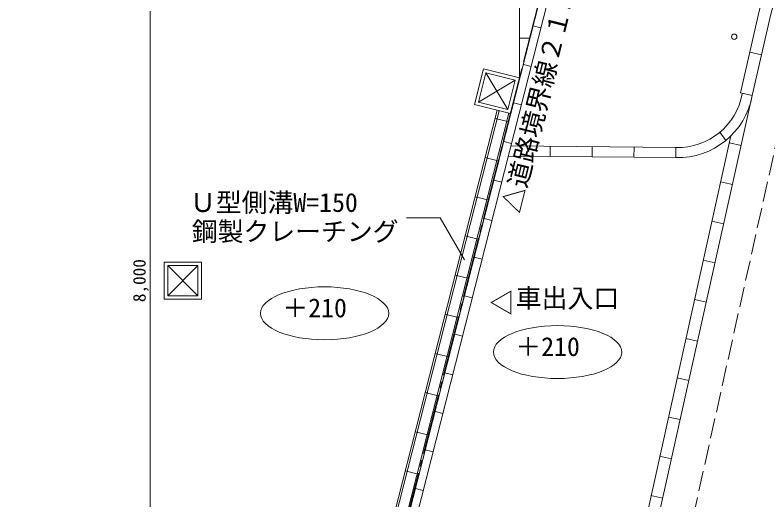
# Model space of a CAD drawing. Units: millimetres, scale not verified. Extents: x -42050 to 42050, y -29700 to 29700.
# Drawn here: x 11420 to 22605, y 5803 to 13000 of the extents above; entities that cross this region are included whole.
import ezdxf
from ezdxf.enums import TextEntityAlignment as Align

# ---------------------------------------------------------------- set-up
doc = ezdxf.new("R2010")
doc.units = ezdxf.units.MM
doc.header["$LTSCALE"] = 100
doc.linetypes.add('CHAIN2', pattern=[12, 9, -1, 1, -1])
doc.linetypes.add('DASHED3', pattern=[4, 3, -1])
for name, color, linetype, lineweight in [('0-1_1-A_HATTI', 6, 'Continuous', 18), ('0-5_1-F_MOJI', 4, 'Continuous', 18), ('0-7_1-H_SIAGE', 7, 'Continuous', 18), ('0-8_1-I_SUNPO', 6, 'Continuous', 18), ('0-B_1-L_ZATU', 6, 'Continuous', 18)]:
    doc.layers.add(name, color=color, linetype=linetype, lineweight=lineweight)
doc.styles.add('ＭＳ ゴシック', font='')
doc.styles.get('ＭＳ ゴシック').set_extended_font_data('MS Gothic')

msp = doc.modelspace()

# ---------------------------------------------------------------- linework, layer by layer
at = {"layer": '0-1_1-A_HATTI'}
for p, q in [((16347.9, 1966.2), (21464.4, 22059.9)), ((21588.3, 22059.9), (16464.2, 1936.7)), ((18913, 12059), (18913, 18058.9)), ((19116.7, 12839.8), (19233, 12810.2)), ((19063, 12659), (18913, 12659)), ((22509, 12410.3), (22333.5, 12450.2)), ((18971, 12267.5), (19087.2, 12237.9)), ((18415.2, 12143.3), (18742.9, 11599.2)), ((18912.4, 12070.5), (17124.4, 5018.4)), ((18851.7, 12034.1), (18306.3, 11708.5)), ((22371.5, 11805.6), (22196, 11845.5)), ((18825.2, 11695.2), (18941.5, 11665.6)), ((16921, 5070.3), (18580.7, 11588.3)), ((16950, 5062.9), (18609.8, 11581)), ((17095.4, 5025.8), (18755.3, 11544.6)), ((18554.6, 11465), (18758.1, 11413)), ((20425.8, 3863.6), (22054, 11207.2)), ((21977.6, 11138.8), (21891.5, 11262.2)), ((18679.5, 11122.9), (18795.8, 11093.3)), ((22206.9, 11065.8), (22031.2, 11104.9)), ((18786.6, 11056.9), (21237.5, 11035)), ((19370.4, 10901.7), (19371.7, 11051.7)), ((19992.3, 10896.2), (19993.7, 11046.1)), ((20614.3, 10890.6), (20615.6, 11040.6)), ((21236.2, 10885.1), (21237.5, 11035)), ((18401.5, 10884.8), (18609.5, 10831.6)), ((21236.2, 10885.1), (18748.5, 10907.3)), ((18533.8, 10550.6), (18650.1, 10521)), ((22077.5, 10484.2), (21901.8, 10523.3)), ((18253.5, 10303.3), (18461, 10250.3)), ((18388.1, 9978.3), (18504.3, 9948.7)), ((21948.2, 9902.6), (21772.4, 9941.6)), ((18109.1, 9721), (18312.5, 9669)), ((18242.3, 9406), (18358.6, 9376.5)), ((21818.8, 9321), (21643.1, 9360.1)), ((14137.4, 9282.9), (13687.4, 8834.6)), ((13687.4, 9282.9), (14137.4, 8834.6)), ((17960.6, 9139.6), (18164, 9087.6)), ((18096.6, 8833.8), (18212.9, 8804.2)), ((21689.4, 8739.3), (21513.7, 8778.4)), ((17809.3, 8559), (18015.5, 8506.3)), ((17950.9, 8261.4), (18067.1, 8231.8)), ((21560, 8157.8), (21384.3, 8196.8)), ((17661.2, 7977.5), (17861.7, 7926.3)), ((17805.2, 7689.2), (17921.4, 7659.6)), ((21430.6, 7576.1), (21254.9, 7615.2)), ((17513.2, 7396.1), (17718.5, 7343.7)), ((17659.4, 7116.9), (17775.7, 7087.2)), ((21301.3, 6994.5), (21125.5, 7033.6)), ((17365.2, 6814.7), (17570, 6762.3)), ((17513.7, 6544.6), (17630, 6515)), ((21171.8, 6412.9), (20996.1, 6452.1)), ((17218, 6233), (17421.4, 6181)), ((17368, 5972.3), (17484.3, 5942.7)), ((21042.5, 5831.3), (20866.8, 5870.4))]:
    msp.add_line(p, q, dxfattribs=at)
for points in [[(35014.5, 27187), (34705, 26003.7), (34198.7, 24865.8), (33191.2, 23289.5), (32265.5, 22419.5), (31248.1, 21718.6), (27620.2, 19443.3), (26012.9, 18499.1), (24991.6, 17852.2), (24151, 16997.3), (23529.1, 15937.7), (23129.8, 14786.1), (22646.6, 13014.9), (22371.5, 11805.6), (19723, -100.1)], [(22196, 11845.5), (22471.9, 13058.6), (22957.8, 14839.3), (23364.8, 16013.4), (24007, 17107.6), (24877.8, 17993.1), (25919.2, 18652.8), (27526.8, 19597.2), (31149.2, 21869), (32152.2, 22560), (33051.6, 23405.2), (34039.7, 24951.4), (34534.6, 26063.5), (34839, 27227.3)]]:
    msp.add_lwpolyline(points, dxfattribs=at)
at = {"layer": '0-1_1-A_HATTI', "linetype": 'DASHED3'}
msp.add_lwpolyline([(35498.2, 27060.4), (35178.5, 25837.7), (34640.2, 24628.2), (33579, 22967.8), (32580.3, 22029.2), (31522.9, 21300.7), (27879.8, 19015.9), (26273.4, 18072.2), (25307.8, 17460.6), (24550.8, 16690.8), (23985.3, 15727.2), (23607.8, 14638.3), (23131.7, 12893.6), (22859.3, 11695.9), (20211.1, -208.5), (18348.8, -8605.6)], dxfattribs=at)
at = {"layer": '0-1_1-A_HATTI'}
for points in [[(18779.3, 11538.6), (18245.7, 11672.1), (18378.8, 12204), (18912.4, 12070.5)], [(18742.9, 11599.2), (18306.3, 11708.5), (18415.2, 12143.3), (18851.7, 12034.1)], [(14187.4, 8784.6), (13637.4, 8784.6), (13637.4, 9332.9), (14187.4, 9332.9)], [(14137.4, 8834.6), (13687.4, 8834.6), (13687.4, 9282.9), (14137.4, 9282.9)]]:
    msp.add_lwpolyline(points, close=True, dxfattribs=at)
msp.add_circle((22103.5, 12678.2), 40, dxfattribs=at)
for radius in [1124.4, 974.4]:
    msp.add_arc((21265.7, 12009), radius, 268.494, 349.578, dxfattribs=at)
at = {"layer": '0-5_1-F_MOJI'}
msp.add_lwpolyline([(18098.3, 9368.3), (17737.7, 9992.8), (17233.7, 9992.8)], dxfattribs=at)
for centre in [(16017.7, 8573.1), (19478.9, 7997.9)]:
    msp.add_ellipse(centre, major_axis=(953.1, 0), ratio=0.411991, dxfattribs=at)
at = {"layer": '0-7_1-H_SIAGE', "linetype": 'CHAIN2'}
msp.add_lwpolyline([(16299.9, 1841.5), (21464.9, 22059.9), (-33487.5, 22060.3)], dxfattribs=at)
at = {"layer": '0-8_1-I_SUNPO', "color": 1}
for p, q in [((13425.7, 5059), (13425.7, 13058.9)), ((13425.7, 12989), (13425.7, 5129))]:
    msp.add_line(p, q, dxfattribs=at)

# ---------------------------------------------------------------- texts
at = {"layer": '0-5_1-F_MOJI', "style": 'ＭＳ ゴシック'}
msp.add_text('△道路境界線２１．０１', height=281.5, rotation=76, dxfattribs=at).set_placement((19001.1, 10024.9), align=Align.BOTTOM_LEFT)
for s, p in [('Ｕ型側溝W=150', (14018.8, 9993.6)), ('鋼製クレーチング', (14045.4, 9562.9)), ('車出入口', (18858, 8572.6)), ('＋210', (15391.1, 8428.5)), ('＋210', (18852.3, 7853.3))]:
    msp.add_text(s, height=281.5, dxfattribs=at).set_placement(p, align=Align.BOTTOM_LEFT)
at = {"layer": '0-8_1-I_SUNPO', "color": 4, "style": 'ＭＳ ゴシック'}
msp.add_text('8,000', height=187.7, rotation=90, dxfattribs=at).set_placement((13416.6, 8739), align=Align.BOTTOM_LEFT)
at = {"layer": '0-B_1-L_ZATU', "color": 3, "style": 'ＭＳ ゴシック'}
msp.add_text('▽', height=281.5, rotation=270, dxfattribs=at).set_placement((18420.5, 8925.2), align=Align.BOTTOM_LEFT)

doc.saveas('drawing.dxf')
